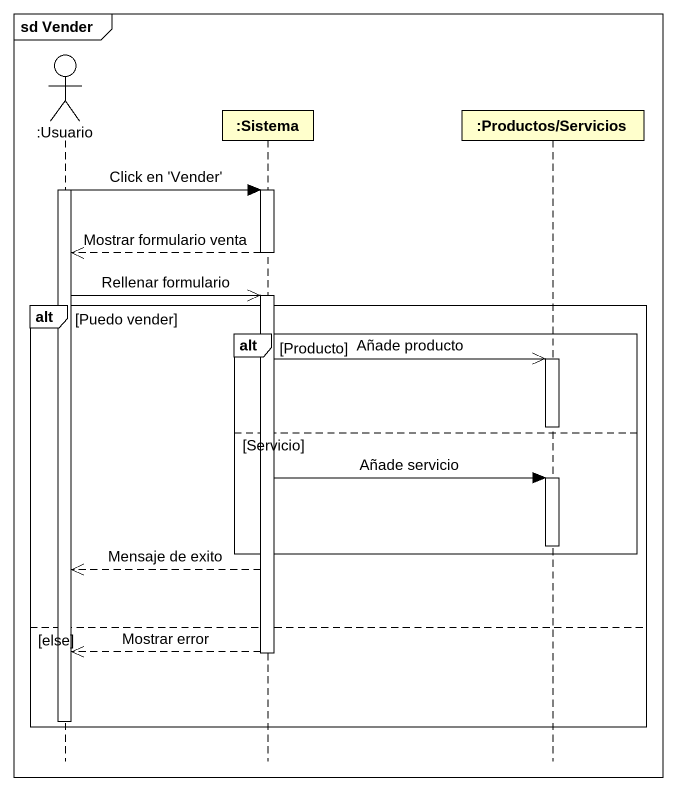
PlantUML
@startuml
mainframe sd Vender
hide footbox
actor ":Usuario" as Usuario
participant ":Sistema" as Sistema
participant ":Productos/Servicios" as Productos_Servicios

activate Usuario
Usuario -> Sistema : Click en 'Vender'
activate Sistema
Sistema -->> Usuario : Mostrar formulario venta
deactivate Sistema
Usuario ->> Sistema : Rellenar formulario
activate Sistema
alt Puedo vender
  alt Producto
    Sistema ->> Productos_Servicios : Añade producto
    activate Productos_Servicios
    deactivate Productos_Servicios
  else Servicio
    Sistema -> Productos_Servicios : Añade servicio
    activate Productos_Servicios
    deactivate Productos_Servicios
  end
  Sistema -->> Usuario : Mensaje de exito
else else
  Sistema -->> Usuario : Mostrar error
  deactivate Sistema
  deactivate Usuario
end
@enduml
